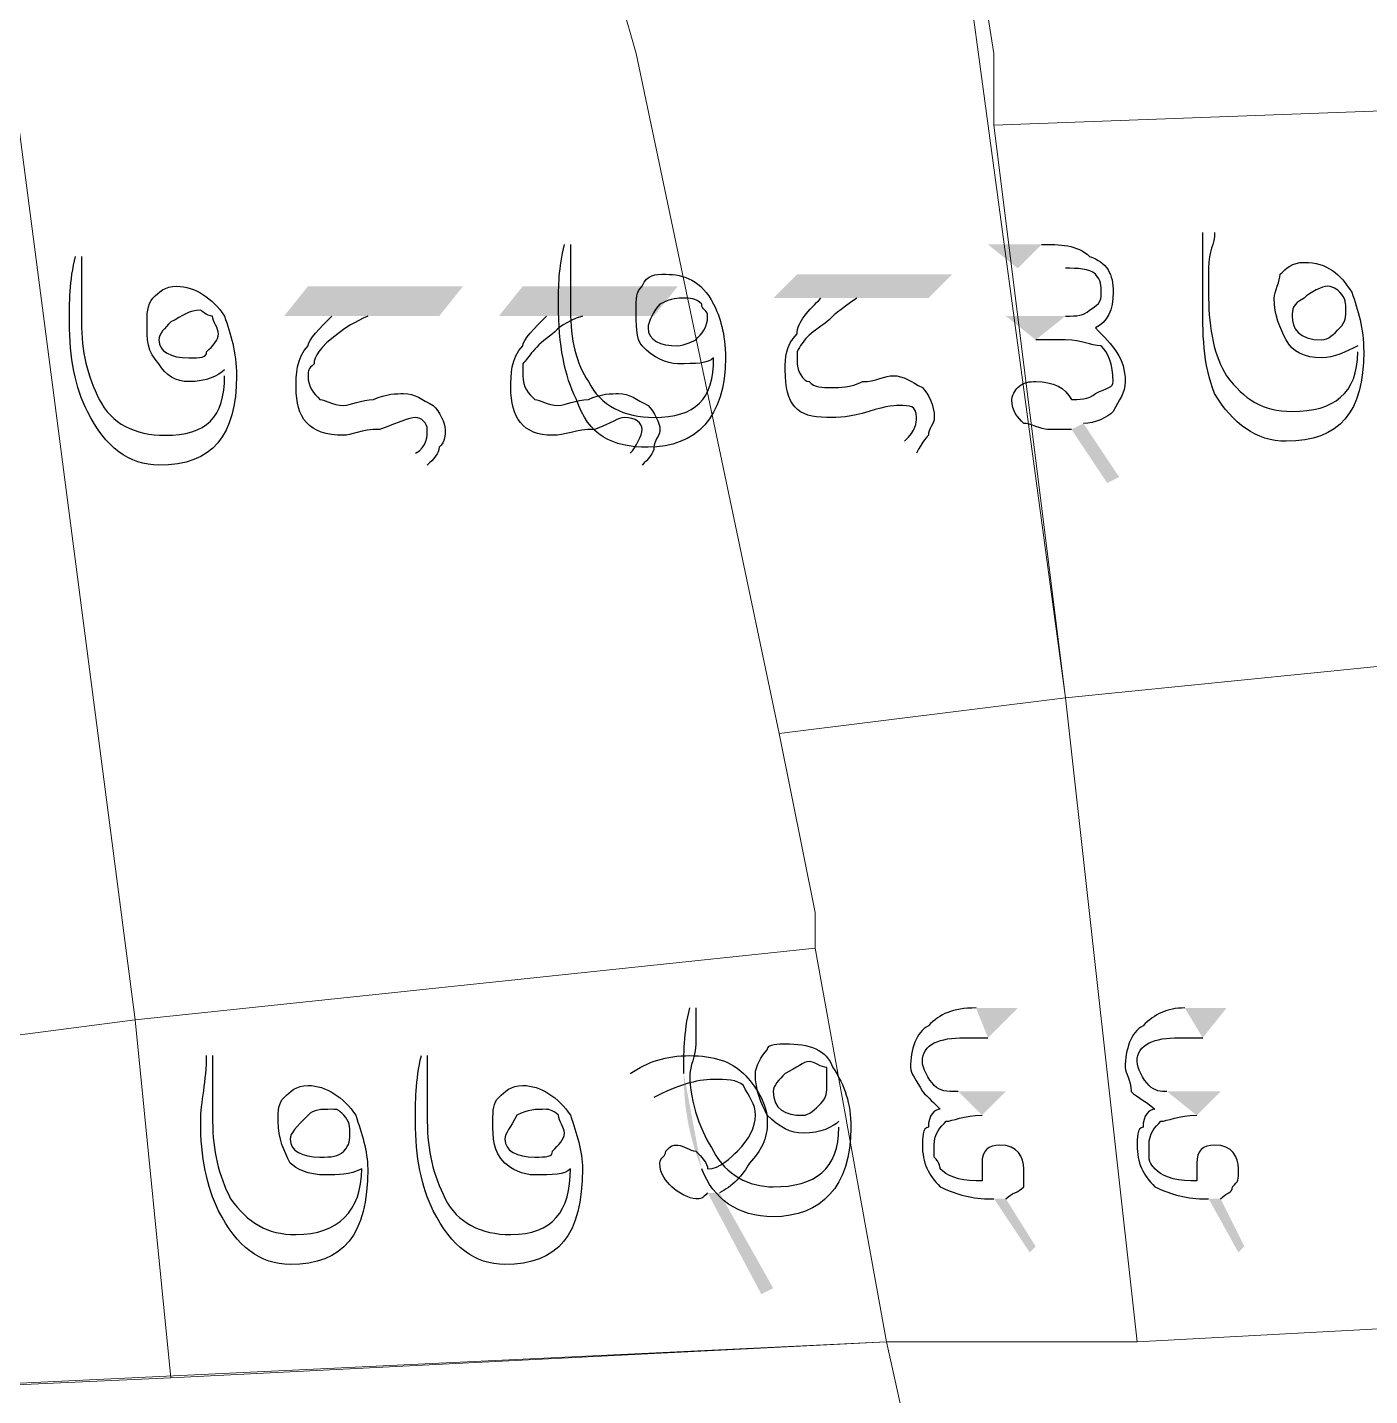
# Model space of a CAD drawing. Header units: metres. Extents: x 345912 to 349030, y 3061206 to 3061792.
# Drawn here: x 346879.24 to 346890.67, y 3061379.49 to 3061391.14 of the extents above; entities that cross this region are included whole.
import ezdxf

# ---------------------------------------------------------------- set-up
doc = ezdxf.new("R2010")
doc.units = ezdxf.units.M
doc.header["$MEASUREMENT"] = 0
doc.layers.add('PDF4_Geometry', color=7, linetype='Continuous')
doc.layers.add('PDF4_Solid Fills', color=7, linetype='Continuous')

msp = doc.modelspace()

# ---------------------------------------------------------------- hatches: boundary and pattern name
at = {"layer": 'PDF4_Solid Fills', "transparency": 33554559}
h = msp.add_hatch(color=256, dxfattribs=at)
h.paths.add_polyline_path([(346889.24987, 3061389.39324), (346889.35147, 3061389.39324)], flags=0)
h.paths.add_polyline_path([(346890.57067, 3061388.37724), (346890.57067, 3061388.42804)], flags=0)
h.paths.add_polyline_path([(346891.43427, 3061388.88524), (346891.02787, 3061388.88524), (346891.28187, 3061389.13924), (346892.60267, 3061389.13924), (346892.34867, 3061388.88524), (346891.73907, 3061388.88524)], flags=0)
h.paths.add_polyline_path([(346892.29787, 3061387.61524), (346892.14547, 3061387.71684)], flags=0)
h.paths.add_polyline_path([(346893.77107, 3061388.93604), (346893.77107, 3061387.61524)], flags=0)
h.paths.add_polyline_path([(346893.82187, 3061387.41204), (346893.82187, 3061387.31044)], flags=0)
h = msp.add_hatch(color=256, dxfattribs=at)
h.paths.add_polyline_path([(346883.81428, 3061389.29164), (346883.86508, 3061389.29164)], flags=0)
h.paths.add_polyline_path([(346885.08428, 3061388.32644), (346885.08428, 3061388.32644)], flags=0)
h.paths.add_polyline_path([(346885.99868, 3061388.83444), (346885.59228, 3061388.83444), (346885.79548, 3061389.03764), (346887.11628, 3061389.03764), (346886.91308, 3061388.83444), (346886.30348, 3061388.83444)], flags=0)
h.paths.add_polyline_path([(346886.81148, 3061387.51364), (346886.70988, 3061387.61524)], flags=0)
h.paths.add_polyline_path([(346887.67508, 3061389.08844), (346887.42108, 3061389.29164), (346887.87828, 3061389.29164)], flags=0)
h.paths.add_polyline_path([(346888.23388, 3061387.76764), (346888.53868, 3061387.31044), (346888.43708, 3061387.25964), (346888.13228, 3061387.71684)], flags=0)
h.paths.add_polyline_path([(346887.82748, 3061388.47884), (346887.57348, 3061388.68204), (346888.08148, 3061388.68204)], flags=0)
h = msp.add_hatch(color=256, dxfattribs=at)
h.paths.add_polyline_path([(346879.64868, 3061389.19004), (346879.69948, 3061389.19004)], flags=0)
h.paths.add_polyline_path([(346880.91868, 3061388.17404), (346880.91868, 3061388.22484)], flags=0)
h.paths.add_polyline_path([(346881.83308, 3061388.68204), (346881.42668, 3061388.68204), (346881.62988, 3061388.93604), (346882.95068, 3061388.93604), (346882.74748, 3061388.68204), (346882.13788, 3061388.68204)], flags=0)
h.paths.add_polyline_path([(346882.64588, 3061387.41204), (346882.54428, 3061387.51364)], flags=0)
h.paths.add_polyline_path([(346883.66188, 3061388.68204), (346883.25548, 3061388.68204), (346883.45868, 3061388.93604), (346884.77948, 3061388.93604), (346884.57628, 3061388.68204), (346883.96668, 3061388.68204)], flags=0)
h.paths.add_polyline_path([(346884.47468, 3061387.41204), (346884.37308, 3061387.51364)], flags=0)
h = msp.add_hatch(color=256, dxfattribs=at)
h.paths.add_polyline_path([(346884.83028, 3061382.23042, 0.09913524), (346884.98268, 3061381.41762)], flags=0)
h.paths.add_polyline_path([(346884.88108, 3061382.78922), (346884.93188, 3061382.78922)], flags=0)
h.paths.add_polyline_path([(346886.15108, 3061381.77322), (346886.15108, 3061381.82402)], flags=0)
h.paths.add_polyline_path([(346887.42108, 3061382.53522), (346887.67508, 3061382.78922), (346887.31948, 3061382.78922)], flags=0)
h.paths.add_polyline_path([(346887.47188, 3061381.16362), (346887.77668, 3061380.70642), (346887.82748, 3061380.75722), (346887.57348, 3061381.16362)], flags=0)
h.paths.add_polyline_path([(346887.37028, 3061381.87482), (346887.57348, 3061382.07802), (346887.16708, 3061382.07802)], flags=0)
h.paths.add_polyline_path([(346889.24988, 3061382.53522), (346889.45308, 3061382.78922), (346889.09748, 3061382.78922)], flags=0)
h.paths.add_polyline_path([(346889.30068, 3061381.16362), (346889.55468, 3061380.70642), (346889.60548, 3061380.75722), (346889.40228, 3061381.16362)], flags=0)
h.paths.add_polyline_path([(346889.19908, 3061381.87482), (346889.40228, 3061382.07802), (346888.94508, 3061382.07802)], flags=0)
h = msp.add_hatch(color=256, dxfattribs=at)
h.paths.add_polyline_path([(346880.76627, 3061382.38283), (346880.81707, 3061382.38283)], flags=0)
h.paths.add_polyline_path([(346882.08707, 3061381.41763), (346882.08707, 3061381.41763)], flags=0)
h.paths.add_polyline_path([(346882.59507, 3061382.38283), (346882.64587, 3061382.38283)], flags=0)
h.paths.add_polyline_path([(346883.86507, 3061381.41763), (346883.86507, 3061381.41763)], flags=0)
h.paths.add_polyline_path([(346884.57627, 3061382.02723), (346884.37307, 3061382.23043)], flags=0)
h.paths.add_polyline_path([(346885.13507, 3061381.21443), (346885.59227, 3061380.40163), (346885.49067, 3061380.35083), (346885.03347, 3061381.21443)], flags=0)

# ---------------------------------------------------------------- linework, layer by layer
at = {"layer": 'PDF4_Geometry', "lineweight": 9}
for points in [[(346886.86227, 3061396.70844), (346889.60548, 3061398.53724), (346894.48228, 3061402.49963), (346895.70147, 3061391.22203), (346895.70147, 3061390.91724), (346895.70147, 3061390.61243), (346887.47188, 3061390.30763), (346887.47188, 3061390.61243), (346887.47188, 3061390.91724), (346886.55748, 3061396.70844)], [(346886.86227, 3061396.70844), (346889.60548, 3061398.53724), (346894.48228, 3061402.49963), (346895.70147, 3061391.22203), (346895.70147, 3061390.91724), (346895.70147, 3061390.61243), (346887.47188, 3061390.30763), (346887.47188, 3061390.61243), (346887.47188, 3061390.91724), (346886.55748, 3061396.70844)], [(346880.15668, 3061382.68763), (346873.14628, 3061381.77322), (346871.01268, 3061400.36602), (346871.92707, 3061400.97564), (346878.32787, 3061396.70844)], [(346880.15668, 3061382.68763), (346873.14628, 3061381.77322), (346871.01268, 3061400.36602), (346871.92707, 3061400.97564), (346878.32787, 3061396.70844)], [(346882.59507, 3061394.57483), (346883.81427, 3061393.05083), (346884.42388, 3061390.91724), (346885.64308, 3061385.12602), (346885.94787, 3061383.60203), (346885.94787, 3061383.29724), (346880.15668, 3061382.68763), (346878.32787, 3061396.70844), (346879.54707, 3061395.79403)], [(346882.59507, 3061394.57483), (346883.81427, 3061393.05083), (346884.42388, 3061390.91724), (346885.64308, 3061385.12602), (346885.94787, 3061383.60203), (346885.94787, 3061383.29724), (346880.15668, 3061382.68763), (346878.32787, 3061396.70844), (346879.54707, 3061395.79403)], [(346888.08147, 3061385.43083), (346885.64308, 3061385.12602), (346884.42388, 3061390.91724), (346883.81427, 3061393.05083), (346882.59507, 3061394.57483), (346885.03348, 3061395.18444), (346886.55748, 3061396.70844)], [(346888.08147, 3061385.43083), (346885.64308, 3061385.12602), (346884.42388, 3061390.91724), (346883.81427, 3061393.05083), (346882.59507, 3061394.57483), (346885.03348, 3061395.18444), (346886.55748, 3061396.70844)], [(346896.00628, 3061386.34523), (346891.12947, 3061385.73564), (346888.08147, 3061385.43083), (346887.47188, 3061390.30763), (346895.70147, 3061390.61243)], [(346896.00628, 3061386.34523), (346891.12947, 3061385.73564), (346888.08147, 3061385.43083), (346887.47188, 3061390.30763), (346895.70147, 3061390.61243)], [(346899.05427, 3061374.45803), (346897.22547, 3061374.76284), (346888.08147, 3061374.15322), (346887.16707, 3061377.20124), (346886.55748, 3061379.94444), (346888.69108, 3061379.94444), (346899.96867, 3061380.55403), (346899.35908, 3061386.65004), (346903.32147, 3061387.25963), (346905.15028, 3061387.25963), (346905.75987, 3061383.29724), (346906.67427, 3061375.06763)], [(346899.05427, 3061374.45803), (346897.22547, 3061374.76284), (346888.08147, 3061374.15322), (346887.16707, 3061377.20124), (346886.55748, 3061379.94444), (346888.69108, 3061379.94444), (346899.96867, 3061380.55403), (346899.35908, 3061386.65004), (346903.32147, 3061387.25963), (346905.15028, 3061387.25963), (346905.75987, 3061383.29724), (346906.67427, 3061375.06763)], [(346888.69108, 3061379.94444), (346888.08147, 3061385.43083), (346891.12947, 3061385.73564), (346896.00628, 3061386.34523), (346899.35908, 3061386.65004), (346899.96867, 3061380.55403)], [(346888.69108, 3061379.94444), (346888.08147, 3061385.43083), (346891.12947, 3061385.73564), (346896.00628, 3061386.34523), (346899.35908, 3061386.65004), (346899.96867, 3061380.55403)], [(346886.55748, 3061379.94444), (346885.94787, 3061383.29724), (346885.94787, 3061383.60203), (346885.64308, 3061385.12602), (346888.08147, 3061385.43083), (346888.69108, 3061379.94444)], [(346886.55748, 3061379.94444), (346885.94787, 3061383.29724), (346885.94787, 3061383.60203), (346885.64308, 3061385.12602), (346888.08147, 3061385.43083), (346888.69108, 3061379.94444)], [(346880.15668, 3061382.68763), (346885.94787, 3061383.29724), (346886.55748, 3061379.94444), (346880.46147, 3061379.63963)], [(346880.15668, 3061382.68763), (346885.94787, 3061383.29724), (346886.55748, 3061379.94444), (346880.46147, 3061379.63963)], [(346873.75587, 3061379.33483), (346873.14628, 3061381.77322), (346880.15668, 3061382.68763), (346880.46147, 3061379.63963)], [(346873.75587, 3061379.33483), (346873.14628, 3061381.77322), (346880.15668, 3061382.68763), (346880.46147, 3061379.63963)], [(346874.67028, 3061373.54363), (346874.06067, 3061376.59164), (346873.75587, 3061379.33483), (346886.55748, 3061379.94444), (346887.16707, 3061377.20124), (346888.08147, 3061374.15322)], [(346874.67028, 3061373.54363), (346874.06067, 3061376.59164), (346873.75587, 3061379.33483), (346886.55748, 3061379.94444), (346887.16707, 3061377.20124), (346888.08147, 3061374.15322)]]:
    msp.add_lwpolyline(points, close=True, dxfattribs=at)
at = {"layer": 'PDF4_Geometry', "lineweight": 25}
for points in [[(346889.24987, 3061388.83444), (346889.24987, 3061388.98684), (346889.24987, 3061389.19004), (346889.24987, 3061389.39324)], [(346889.35147, 3061389.39324), (346889.35147, 3061389.29164), (346889.30067, 3061389.24084), (346889.30067, 3061389.08844)], [(346883.76348, 3061388.78364), (346883.76348, 3061388.93604), (346883.76348, 3061389.08844), (346883.81428, 3061389.29164)], [(346883.86508, 3061389.29164), (346883.86508, 3061389.24084), (346883.86508, 3061389.13924), (346883.86508, 3061389.03764)], [(346887.87828, 3061389.29164), (346888.03068, 3061389.29164), (346888.18308, 3061389.29164), (346888.28468, 3061389.19004)], [(346879.59788, 3061388.63124), (346879.59788, 3061388.78364), (346879.59788, 3061388.98684), (346879.64868, 3061389.19004)], [(346879.69948, 3061389.19004), (346879.69948, 3061389.08844), (346879.69948, 3061389.03764), (346879.69948, 3061388.88524)], [(346888.33548, 3061389.03764), (346888.28468, 3061389.08844), (346888.18308, 3061389.08844), (346888.08148, 3061389.08844)], [(346888.28468, 3061389.19004), (346888.43708, 3061389.13924), (346888.48788, 3061389.03764), (346888.48788, 3061388.88524)], [(346889.30067, 3061389.08844), (346889.30067, 3061388.98684), (346889.30067, 3061388.88524), (346889.30067, 3061388.83444)], [(346889.91027, 3061389.03764), (346889.96107, 3061389.08844), (346890.01187, 3061389.13924), (346890.11347, 3061389.13924)], [(346890.11347, 3061389.13924), (346890.31667, 3061389.13924), (346890.41827, 3061389.03764), (346890.51987, 3061388.88524)], [(346883.86508, 3061389.03764), (346883.86508, 3061388.88524), (346883.86508, 3061388.83444), (346883.86508, 3061388.73284)], [(346884.47468, 3061388.93604), (346884.52548, 3061389.03764), (346884.57628, 3061389.03764), (346884.67788, 3061389.03764)], [(346884.67788, 3061389.03764), (346884.83028, 3061389.03764), (346884.98268, 3061388.98684), (346885.08428, 3061388.78364)], [(346888.38628, 3061388.88524), (346888.38628, 3061388.93604), (346888.38628, 3061388.98684), (346888.33548, 3061389.03764)], [(346889.85947, 3061388.83444), (346889.85947, 3061388.88524), (346889.91027, 3061388.98684), (346889.91027, 3061389.03764)], [(346879.69948, 3061388.88524), (346879.69948, 3061388.78364), (346879.69948, 3061388.68204), (346879.69948, 3061388.63124)], [(346880.30908, 3061388.83444), (346880.35988, 3061388.88524), (346880.41068, 3061388.93604), (346880.51228, 3061388.93604)], [(346880.51228, 3061388.93604), (346880.66468, 3061388.93604), (346880.81708, 3061388.83444), (346880.91868, 3061388.68204)], [(346884.42388, 3061388.73284), (346884.42388, 3061388.83444), (346884.42388, 3061388.88524), (346884.47468, 3061388.93604)], [(346888.28468, 3061388.73284), (346888.38628, 3061388.78364), (346888.38628, 3061388.83444), (346888.38628, 3061388.88524)], [(346888.48788, 3061388.88524), (346888.48788, 3061388.73284), (346888.43708, 3061388.63124), (346888.33548, 3061388.58044)], [(346890.31667, 3061388.93604), (346890.26587, 3061388.93604), (346890.16427, 3061388.88524), (346890.11347, 3061388.83444)], [(346890.41827, 3061388.88524), (346890.41827, 3061388.88524), (346890.36747, 3061388.93604), (346890.31667, 3061388.93604)], [(346890.46907, 3061388.73284), (346890.46907, 3061388.78364), (346890.46907, 3061388.83444), (346890.41827, 3061388.88524)], [(346890.51987, 3061388.88524), (346890.57067, 3061388.73284), (346890.62147, 3061388.58044), (346890.62147, 3061388.37724)], [(346880.25828, 3061388.63124), (346880.25828, 3061388.68204), (346880.25828, 3061388.78364), (346880.30908, 3061388.83444)], [(346880.71548, 3061388.73284), (346880.61388, 3061388.73284), (346880.56308, 3061388.68204), (346880.46148, 3061388.63124)], [(346880.81708, 3061388.68204), (346880.76628, 3061388.68204), (346880.71548, 3061388.73284), (346880.71548, 3061388.73284)], [(346883.91588, 3061387.97084), (346883.81428, 3061388.17404), (346883.76348, 3061388.42804), (346883.76348, 3061388.78364)], [(346883.86508, 3061388.73284), (346883.86508, 3061388.47884), (346883.91588, 3061388.27564), (346884.01748, 3061388.12324)], [(346884.47468, 3061388.42804), (346884.42388, 3061388.47884), (346884.42388, 3061388.63124), (346884.42388, 3061388.73284)], [(346884.62708, 3061388.78364), (346884.57628, 3061388.73284), (346884.52548, 3061388.63124), (346884.52548, 3061388.58044)], [(346884.83028, 3061388.83444), (346884.77948, 3061388.83444), (346884.72868, 3061388.83444), (346884.62708, 3061388.78364)], [(346884.98268, 3061388.78364), (346884.93188, 3061388.83444), (346884.88108, 3061388.83444), (346884.83028, 3061388.83444)], [(346885.03348, 3061388.68204), (346885.03348, 3061388.73284), (346884.98268, 3061388.73284), (346884.98268, 3061388.78364)], [(346885.08428, 3061388.78364), (346885.13508, 3061388.68204), (346885.18588, 3061388.52964), (346885.18588, 3061388.32644)], [(346885.79548, 3061388.52964), (346885.79548, 3061388.63124), (346885.89708, 3061388.73284), (346885.99868, 3061388.83444)], [(346886.30348, 3061388.83444), (346886.15108, 3061388.73284), (346886.10028, 3061388.68204), (346886.04948, 3061388.63124)], [(346888.08148, 3061388.68204), (346888.18308, 3061388.68204), (346888.23388, 3061388.68204), (346888.28468, 3061388.73284)], [(346889.35147, 3061388.02164), (346889.24987, 3061388.27564), (346889.24987, 3061388.52964), (346889.24987, 3061388.83444)], [(346889.30067, 3061388.83444), (346889.30067, 3061388.58044), (346889.35147, 3061388.32644), (346889.45307, 3061388.17404)], [(346889.96107, 3061388.47884), (346889.91027, 3061388.58044), (346889.85947, 3061388.68204), (346889.85947, 3061388.83444)], [(346890.11347, 3061388.83444), (346890.01187, 3061388.78364), (346890.01187, 3061388.73284), (346890.01187, 3061388.68204)], [(346890.41827, 3061388.58044), (346890.46907, 3061388.63124), (346890.46907, 3061388.68204), (346890.46907, 3061388.73284)], [(346879.75028, 3061387.86924), (346879.64868, 3061388.07244), (346879.59788, 3061388.32644), (346879.59788, 3061388.63124)], [(346879.69948, 3061388.63124), (346879.69948, 3061388.37724), (346879.75028, 3061388.17404), (346879.85188, 3061387.97084)], [(346880.35988, 3061388.27564), (346880.25828, 3061388.37724), (346880.25828, 3061388.47884), (346880.25828, 3061388.63124)], [(346880.46148, 3061388.63124), (346880.41068, 3061388.58044), (346880.35988, 3061388.52964), (346880.35988, 3061388.47884)], [(346880.86788, 3061388.52964), (346880.86788, 3061388.58044), (346880.81708, 3061388.63124), (346880.81708, 3061388.68204)], [(346880.91868, 3061388.68204), (346880.96948, 3061388.52964), (346881.02028, 3061388.37724), (346881.02028, 3061388.17404)], [(346881.62988, 3061388.42804), (346881.62988, 3061388.47884), (346881.73148, 3061388.58044), (346881.83308, 3061388.68204)], [(346882.13788, 3061388.68204), (346882.03628, 3061388.63124), (346881.93468, 3061388.58044), (346881.88388, 3061388.52964)], [(346883.45868, 3061388.42804), (346883.45868, 3061388.47884), (346883.56028, 3061388.58044), (346883.66188, 3061388.68204)], [(346883.96668, 3061388.68204), (346883.81428, 3061388.63124), (346883.76348, 3061388.58044), (346883.71268, 3061388.52964)], [(346884.93188, 3061388.47884), (346884.98268, 3061388.52964), (346885.03348, 3061388.58044), (346885.03348, 3061388.68204)], [(346886.04948, 3061388.63124), (346885.89708, 3061388.52964), (346885.84628, 3061388.47884), (346885.79548, 3061388.37724)], [(346890.01187, 3061388.68204), (346890.01187, 3061388.58044), (346890.06267, 3061388.47884), (346890.26587, 3061388.47884)], [(346880.76628, 3061388.37724), (346880.81708, 3061388.42804), (346880.86788, 3061388.47884), (346880.86788, 3061388.52964)], [(346881.88388, 3061388.52964), (346881.73148, 3061388.42804), (346881.68068, 3061388.32644), (346881.68068, 3061388.27564)], [(346883.71268, 3061388.52964), (346883.56028, 3061388.42804), (346883.50948, 3061388.32644), (346883.45868, 3061388.27564)], [(346884.52548, 3061388.58044), (346884.52548, 3061388.47884), (346884.62708, 3061388.42804), (346884.77948, 3061388.42804)], [(346885.69388, 3061388.22484), (346885.69388, 3061388.32644), (346885.69388, 3061388.42804), (346885.79548, 3061388.52964)], [(346888.33548, 3061388.58044), (346888.48788, 3061388.42804), (346888.58948, 3061388.32644), (346888.58948, 3061388.12324)], [(346890.26587, 3061388.47884), (346890.31667, 3061388.47884), (346890.36747, 3061388.52964), (346890.41827, 3061388.58044)], [(346880.35988, 3061388.47884), (346880.35988, 3061388.37724), (346880.46148, 3061388.32644), (346880.61388, 3061388.32644)], [(346881.52828, 3061388.07244), (346881.52828, 3061388.17404), (346881.52828, 3061388.32644), (346881.62988, 3061388.42804)], [(346883.35708, 3061388.07244), (346883.35708, 3061388.17404), (346883.35708, 3061388.32644), (346883.45868, 3061388.42804)], [(346884.77948, 3061388.27564), (346884.67788, 3061388.27564), (346884.57628, 3061388.32644), (346884.47468, 3061388.42804)], [(346884.77948, 3061388.42804), (346884.83028, 3061388.42804), (346884.93188, 3061388.47884), (346884.93188, 3061388.47884)], [(346887.97988, 3061388.47884), (346887.92908, 3061388.47884), (346887.87828, 3061388.47884), (346887.82748, 3061388.47884)], [(346888.08148, 3061388.47884), (346888.03068, 3061388.47884), (346888.03068, 3061388.47884), (346887.97988, 3061388.47884)], [(346888.38628, 3061388.42804), (346888.28468, 3061388.42804), (346888.23388, 3061388.47884), (346888.08148, 3061388.47884)], [(346888.48788, 3061388.12324), (346888.48788, 3061388.27564), (346888.43708, 3061388.37724), (346888.38628, 3061388.42804)], [(346890.26587, 3061388.32644), (346890.11347, 3061388.32644), (346890.01187, 3061388.37724), (346889.96107, 3061388.47884)], [(346890.57067, 3061388.42804), (346890.46907, 3061388.37724), (346890.36747, 3061388.32644), (346890.26587, 3061388.32644)], [(346880.61388, 3061388.12324), (346880.51228, 3061388.12324), (346880.41068, 3061388.17404), (346880.35988, 3061388.27564)], [(346880.61388, 3061388.32644), (346880.71548, 3061388.32644), (346880.76628, 3061388.32644), (346880.76628, 3061388.37724)], [(346881.68068, 3061388.27564), (346881.62988, 3061388.22484), (346881.62988, 3061388.22484), (346881.62988, 3061388.17404)], [(346883.45868, 3061388.27564), (346883.45868, 3061388.22484), (346883.45868, 3061388.22484), (346883.45868, 3061388.17404)], [(346885.18588, 3061388.32644), (346885.18588, 3061387.81844), (346884.93188, 3061387.56444), (346884.52548, 3061387.56444)], [(346884.57628, 3061387.81844), (346884.93188, 3061387.81844), (346885.08428, 3061387.97084), (346885.08428, 3061388.32644)], [(346885.08428, 3061388.32644), (346885.03348, 3061388.27564), (346884.93188, 3061388.27564), (346884.77948, 3061388.27564)], [(346885.79548, 3061388.37724), (346885.79548, 3061388.37724), (346885.79548, 3061388.32644), (346885.79548, 3061388.27564)], [(346885.79548, 3061388.27564), (346885.79548, 3061388.22484), (346885.84628, 3061388.12324), (346885.89708, 3061388.12324)], [(346890.62147, 3061388.37724), (346890.62147, 3061387.86924), (346890.41827, 3061387.61524), (346889.96107, 3061387.61524)], [(346890.01187, 3061387.86924), (346890.36747, 3061387.86924), (346890.57067, 3061388.02164), (346890.57067, 3061388.37724)], [(346881.02028, 3061388.17404), (346881.02028, 3061387.66604), (346880.81708, 3061387.41204), (346880.35988, 3061387.41204)], [(346880.41068, 3061387.66604), (346880.76628, 3061387.66604), (346880.91868, 3061387.81844), (346880.91868, 3061388.17404)], [(346880.91868, 3061388.22484), (346880.86788, 3061388.17404), (346880.76628, 3061388.12324), (346880.61388, 3061388.12324)], [(346881.62988, 3061388.17404), (346881.62988, 3061388.07244), (346881.68068, 3061388.02164), (346881.73148, 3061387.97084)], [(346883.45868, 3061388.17404), (346883.45868, 3061388.07244), (346883.50948, 3061388.02164), (346883.56028, 3061387.97084)], [(346886.04948, 3061387.81844), (346885.79548, 3061387.81844), (346885.69388, 3061387.92004), (346885.69388, 3061388.22484)], [(346886.35428, 3061388.12324), (346886.45588, 3061388.12324), (346886.55748, 3061388.17404), (346886.60828, 3061388.17404)], [(346886.60828, 3061388.17404), (346886.70988, 3061388.17404), (346886.76068, 3061388.12324), (346886.86228, 3061388.07244)], [(346889.45307, 3061388.17404), (346889.60547, 3061387.97084), (346889.75787, 3061387.86924), (346890.01187, 3061387.86924)], [(346881.93468, 3061387.66604), (346881.62988, 3061387.66604), (346881.52828, 3061387.81844), (346881.52828, 3061388.07244)], [(346883.71268, 3061387.66604), (346883.45868, 3061387.66604), (346883.35708, 3061387.81844), (346883.35708, 3061388.07244)], [(346884.01748, 3061388.12324), (346884.11908, 3061387.92004), (346884.32228, 3061387.81844), (346884.57628, 3061387.81844)], [(346885.89708, 3061388.12324), (346885.94788, 3061388.07244), (346885.99868, 3061388.07244), (346886.10028, 3061388.07244)], [(346886.10028, 3061388.07244), (346886.15108, 3061388.07244), (346886.25268, 3061388.07244), (346886.35428, 3061388.12324)], [(346886.86228, 3061388.07244), (346886.91308, 3061388.02164), (346886.96388, 3061387.92004), (346886.96388, 3061387.81844)], [(346887.62428, 3061387.97084), (346887.62428, 3061388.02164), (346887.67508, 3061388.07244), (346887.67508, 3061388.07244)], [(346887.67508, 3061388.07244), (346887.72588, 3061388.12324), (346887.77668, 3061388.12324), (346887.82748, 3061388.12324)], [(346887.82748, 3061388.12324), (346887.97988, 3061388.12324), (346888.08148, 3061388.07244), (346888.13228, 3061387.97084)], [(346888.33548, 3061388.02164), (346888.43708, 3061388.07244), (346888.48788, 3061388.07244), (346888.48788, 3061388.12324)], [(346888.58948, 3061388.12324), (346888.58948, 3061388.02164), (346888.53868, 3061387.97084), (346888.48788, 3061387.86924)], [(346879.85188, 3061387.97084), (346879.95348, 3061387.76764), (346880.15668, 3061387.66604), (346880.41068, 3061387.66604)], [(346881.73148, 3061387.97084), (346881.78228, 3061387.97084), (346881.83308, 3061387.92004), (346881.93468, 3061387.92004)], [(346881.93468, 3061387.92004), (346881.98548, 3061387.92004), (346882.08708, 3061387.97084), (346882.18868, 3061387.97084)], [(346882.18868, 3061387.97084), (346882.29028, 3061388.02164), (346882.39188, 3061388.02164), (346882.44268, 3061388.02164)], [(346882.44268, 3061388.02164), (346882.54428, 3061388.02164), (346882.59508, 3061387.97084), (346882.69668, 3061387.92004)], [(346882.69668, 3061387.92004), (346882.74748, 3061387.86924), (346882.79828, 3061387.76764), (346882.79828, 3061387.71684)], [(346883.56028, 3061387.97084), (346883.61108, 3061387.97084), (346883.66188, 3061387.92004), (346883.76348, 3061387.92004)], [(346883.76348, 3061387.92004), (346883.81428, 3061387.92004), (346883.91588, 3061387.97084), (346884.01748, 3061387.97084)], [(346884.52548, 3061387.56444), (346884.22068, 3061387.56444), (346884.01748, 3061387.66604), (346883.91588, 3061387.97084)], [(346884.01748, 3061387.97084), (346884.11908, 3061388.02164), (346884.22068, 3061388.02164), (346884.27148, 3061388.02164)], [(346884.27148, 3061388.02164), (346884.37308, 3061388.02164), (346884.42388, 3061387.97084), (346884.52548, 3061387.92004)], [(346884.52548, 3061387.92004), (346884.57628, 3061387.86924), (346884.62708, 3061387.76764), (346884.62708, 3061387.71684)], [(346886.65908, 3061387.92004), (346886.65908, 3061387.92004), (346886.55748, 3061387.92004), (346886.40508, 3061387.86924)], [(346886.81148, 3061387.81844), (346886.81148, 3061387.92004), (346886.76068, 3061387.92004), (346886.65908, 3061387.92004)], [(346887.72588, 3061387.76764), (346887.67508, 3061387.81844), (346887.62428, 3061387.86924), (346887.62428, 3061387.97084)], [(346888.13228, 3061387.97084), (346888.18308, 3061387.97084), (346888.28468, 3061387.97084), (346888.33548, 3061388.02164)], [(346889.96107, 3061387.61524), (346889.70707, 3061387.61524), (346889.50387, 3061387.76764), (346889.35147, 3061388.02164)], [(346880.35988, 3061387.41204), (346880.10588, 3061387.41204), (346879.90268, 3061387.56444), (346879.75028, 3061387.86924)], [(346882.54428, 3061387.81844), (346882.49348, 3061387.81844), (346882.39188, 3061387.76764), (346882.23948, 3061387.71684)], [(346882.64588, 3061387.71684), (346882.64588, 3061387.76764), (346882.59508, 3061387.81844), (346882.54428, 3061387.81844)], [(346884.32228, 3061387.81844), (346884.27148, 3061387.81844), (346884.22068, 3061387.76764), (346884.06828, 3061387.71684)], [(346884.47468, 3061387.71684), (346884.47468, 3061387.76764), (346884.42388, 3061387.81844), (346884.32228, 3061387.81844)], [(346886.40508, 3061387.86924), (346886.25268, 3061387.81844), (346886.15108, 3061387.81844), (346886.04948, 3061387.81844)], [(346886.70988, 3061387.61524), (346886.81148, 3061387.71684), (346886.81148, 3061387.76764), (346886.81148, 3061387.81844)], [(346886.96388, 3061387.81844), (346886.96388, 3061387.76764), (346886.91308, 3061387.71684), (346886.91308, 3061387.66604)], [(346888.48788, 3061387.86924), (346888.43708, 3061387.81844), (346888.33548, 3061387.76764), (346888.23388, 3061387.76764)], [(346882.23948, 3061387.71684), (346882.08708, 3061387.71684), (346881.98548, 3061387.66604), (346881.93468, 3061387.66604)], [(346882.54428, 3061387.51364), (346882.64588, 3061387.56444), (346882.64588, 3061387.66604), (346882.64588, 3061387.71684)], [(346882.79828, 3061387.71684), (346882.79828, 3061387.66604), (346882.79828, 3061387.61524), (346882.74748, 3061387.56444)], [(346884.06828, 3061387.71684), (346883.91588, 3061387.71684), (346883.81428, 3061387.66604), (346883.71268, 3061387.66604)], [(346884.37308, 3061387.51364), (346884.42388, 3061387.56444), (346884.47468, 3061387.66604), (346884.47468, 3061387.71684)], [(346884.62708, 3061387.71684), (346884.62708, 3061387.66604), (346884.57628, 3061387.61524), (346884.57628, 3061387.56444)], [(346887.92908, 3061387.71684), (346887.87828, 3061387.71684), (346887.77668, 3061387.76764), (346887.72588, 3061387.76764)], [(346888.13228, 3061387.71684), (346888.08148, 3061387.71684), (346888.03068, 3061387.71684), (346887.92908, 3061387.71684)], [(346886.91308, 3061387.66604), (346886.91308, 3061387.66604), (346886.86228, 3061387.61524), (346886.81148, 3061387.51364)], [(346882.74748, 3061387.56444), (346882.74748, 3061387.51364), (346882.69668, 3061387.46284), (346882.64588, 3061387.41204)], [(346884.57628, 3061387.56444), (346884.57628, 3061387.51364), (346884.52548, 3061387.46284), (346884.47468, 3061387.41204)], [(346884.83028, 3061382.23042), (346884.83028, 3061382.38282), (346884.83028, 3061382.58602), (346884.88108, 3061382.78922)], [(346884.93188, 3061382.78922), (346884.93188, 3061382.68762), (346884.93188, 3061382.63682), (346884.93188, 3061382.48442)], [(346887.31948, 3061382.78922), (346887.11628, 3061382.78922), (346887.01468, 3061382.73842), (346886.91308, 3061382.63682)], [(346889.09748, 3061382.78922), (346888.94508, 3061382.78922), (346888.84348, 3061382.73842), (346888.74188, 3061382.63682)], [(346886.91308, 3061382.63682), (346886.81148, 3061382.58602), (346886.76068, 3061382.43362), (346886.76068, 3061382.28122)], [(346888.74188, 3061382.63682), (346888.64028, 3061382.58602), (346888.58948, 3061382.43362), (346888.58948, 3061382.28122)], [(346884.93188, 3061382.48442), (346884.93188, 3061382.38282), (346884.88108, 3061382.28122), (346884.88108, 3061382.23042)], [(346885.54148, 3061382.43362), (346885.54148, 3061382.48442), (346885.64308, 3061382.48442), (346885.69388, 3061382.48442)], [(346885.69388, 3061382.48442), (346885.89708, 3061382.48442), (346886.04948, 3061382.43362), (346886.10028, 3061382.28122)], [(346886.86228, 3061382.33202), (346886.86228, 3061382.48442), (346887.01468, 3061382.53522), (346887.21788, 3061382.53522)], [(346887.21788, 3061382.53522), (346887.26868, 3061382.53522), (346887.31948, 3061382.53522), (346887.37028, 3061382.53522)], [(346887.37028, 3061382.53522), (346887.42108, 3061382.53522), (346887.42108, 3061382.53522), (346887.42108, 3061382.53522)], [(346888.69108, 3061382.33202), (346888.69108, 3061382.48442), (346888.84348, 3061382.53522), (346889.04668, 3061382.53522)], [(346889.04668, 3061382.53522), (346889.09748, 3061382.53522), (346889.09748, 3061382.53522), (346889.14828, 3061382.53522)], [(346889.14828, 3061382.53522), (346889.19908, 3061382.53522), (346889.24988, 3061382.53522), (346889.24988, 3061382.53522)], [(346880.71547, 3061381.82403), (346880.71547, 3061381.97643), (346880.76627, 3061382.17963), (346880.76627, 3061382.38283)], [(346880.81707, 3061382.38283), (346880.81707, 3061382.33203), (346880.81707, 3061382.23043), (346880.81707, 3061382.12883)], [(346882.54427, 3061381.82403), (346882.54427, 3061381.97643), (346882.54427, 3061382.17963), (346882.59507, 3061382.38283)], [(346882.64587, 3061382.38283), (346882.64587, 3061382.33203), (346882.64587, 3061382.23043), (346882.64587, 3061382.12883)], [(346884.37307, 3061382.23043), (346884.52547, 3061382.33203), (346884.67787, 3061382.38283), (346884.88107, 3061382.38283)], [(346884.88107, 3061382.38283), (346885.08427, 3061382.38283), (346885.23667, 3061382.33203), (346885.33827, 3061382.23043)], [(346885.43988, 3061382.23042), (346885.43988, 3061382.28122), (346885.49068, 3061382.38282), (346885.54148, 3061382.43362)], [(346885.89708, 3061382.33202), (346885.84628, 3061382.33202), (346885.79548, 3061382.28122), (346885.69388, 3061382.23042)], [(346886.04948, 3061382.28122), (346885.99868, 3061382.28122), (346885.94788, 3061382.33202), (346885.89708, 3061382.33202)], [(346886.96388, 3061382.12882), (346886.91308, 3061382.17962), (346886.86228, 3061382.28122), (346886.86228, 3061382.33202)], [(346888.79268, 3061382.12882), (346888.74188, 3061382.17962), (346888.69108, 3061382.28122), (346888.69108, 3061382.33202)], [(346884.88108, 3061382.23042), (346884.88108, 3061381.97642), (346884.98268, 3061381.72242), (346885.08428, 3061381.57002)], [(346885.33827, 3061382.23043), (346885.43987, 3061382.12883), (346885.54147, 3061381.97643), (346885.54147, 3061381.82403)], [(346885.54148, 3061381.87482), (346885.49068, 3061381.97642), (346885.43988, 3061382.07802), (346885.43988, 3061382.23042)], [(346885.69388, 3061382.23042), (346885.64308, 3061382.17962), (346885.59228, 3061382.12882), (346885.59228, 3061382.07802)], [(346886.04948, 3061382.12882), (346886.04948, 3061382.17962), (346886.04948, 3061382.23042), (346886.04948, 3061382.28122)], [(346886.10028, 3061382.28122), (346886.20188, 3061382.12882), (346886.25268, 3061381.97642), (346886.25268, 3061381.77322)], [(346886.76068, 3061382.28122), (346886.76068, 3061382.23042), (346886.81148, 3061382.17962), (346886.86228, 3061382.07802)], [(346888.58948, 3061382.28122), (346888.58948, 3061382.23042), (346888.64028, 3061382.17962), (346888.64028, 3061382.07802)], [(346880.81707, 3061382.12883), (346880.81707, 3061381.97643), (346880.81707, 3061381.87483), (346880.81707, 3061381.82403)], [(346881.42667, 3061382.02723), (346881.47747, 3061382.07803), (346881.52827, 3061382.12883), (346881.62987, 3061382.12883)], [(346881.62987, 3061382.12883), (346881.78227, 3061382.12883), (346881.93467, 3061382.02723), (346882.03627, 3061381.87483)], [(346882.64587, 3061382.12883), (346882.64587, 3061381.97643), (346882.64587, 3061381.87483), (346882.64587, 3061381.82403)], [(346883.25547, 3061382.02723), (346883.30627, 3061382.07803), (346883.35707, 3061382.12883), (346883.45867, 3061382.12883)], [(346883.45867, 3061382.12883), (346883.61107, 3061382.12883), (346883.76347, 3061382.02723), (346883.86507, 3061381.87483)], [(346885.08427, 3061382.17963), (346884.93187, 3061382.17963), (346884.77947, 3061382.12883), (346884.57627, 3061382.02723)], [(346885.33827, 3061382.12883), (346885.28747, 3061382.17963), (346885.18587, 3061382.17963), (346885.08427, 3061382.17963)], [(346885.43987, 3061381.87483), (346885.43987, 3061381.97643), (346885.38907, 3061382.02723), (346885.33827, 3061382.12883)], [(346885.99868, 3061381.97642), (346886.04948, 3061382.02722), (346886.04948, 3061382.07802), (346886.04948, 3061382.12882)], [(346887.16708, 3061382.07802), (346887.06548, 3061382.07802), (346887.01468, 3061382.07802), (346886.96388, 3061382.12882)], [(346888.94508, 3061382.07802), (346888.89428, 3061382.07802), (346888.84348, 3061382.07802), (346888.79268, 3061382.12882)], [(346881.37587, 3061381.82403), (346881.37587, 3061381.92563), (346881.37587, 3061381.97643), (346881.42667, 3061382.02723)], [(346883.20467, 3061381.82403), (346883.20467, 3061381.92563), (346883.20467, 3061381.97643), (346883.25547, 3061382.02723)], [(346885.59228, 3061382.07802), (346885.59228, 3061381.92562), (346885.69388, 3061381.87482), (346885.84628, 3061381.87482)], [(346885.84628, 3061381.87482), (346885.89708, 3061381.87482), (346885.94788, 3061381.92562), (346885.99868, 3061381.97642)], [(346886.86228, 3061382.07802), (346886.91308, 3061382.02722), (346886.96388, 3061381.97642), (346887.01468, 3061381.92562)], [(346888.64028, 3061382.07802), (346888.69108, 3061382.02722), (346888.79268, 3061381.97642), (346888.84348, 3061381.92562)], [(346881.62987, 3061381.87483), (346881.52827, 3061381.77323), (346881.47747, 3061381.72243), (346881.47747, 3061381.67163)], [(346881.83307, 3061381.92563), (346881.73147, 3061381.92563), (346881.68067, 3061381.92563), (346881.62987, 3061381.87483)], [(346881.93467, 3061381.87483), (346881.88387, 3061381.92563), (346881.88387, 3061381.92563), (346881.83307, 3061381.92563)], [(346881.98547, 3061381.72243), (346881.98547, 3061381.77323), (346881.98547, 3061381.82403), (346881.93467, 3061381.87483)], [(346882.03627, 3061381.87483), (346882.08707, 3061381.72243), (346882.13787, 3061381.57003), (346882.13787, 3061381.41763)], [(346883.40787, 3061381.87483), (346883.35707, 3061381.77323), (346883.30627, 3061381.72243), (346883.30627, 3061381.67163)], [(346883.66187, 3061381.92563), (346883.56027, 3061381.92563), (346883.50947, 3061381.92563), (346883.40787, 3061381.87483)], [(346883.76347, 3061381.87483), (346883.71267, 3061381.92563), (346883.66187, 3061381.92563), (346883.66187, 3061381.92563)], [(346883.81427, 3061381.72243), (346883.81427, 3061381.77323), (346883.76347, 3061381.82403), (346883.76347, 3061381.87483)], [(346883.86507, 3061381.87483), (346883.91587, 3061381.72243), (346883.96667, 3061381.57003), (346883.96667, 3061381.41763)], [(346885.28747, 3061381.57003), (346885.38907, 3061381.67163), (346885.43987, 3061381.77323), (346885.43987, 3061381.87483)], [(346885.84628, 3061381.72242), (346885.74468, 3061381.72242), (346885.64308, 3061381.77322), (346885.54148, 3061381.87482)], [(346887.01468, 3061381.92562), (346886.96388, 3061381.92562), (346886.91308, 3061381.87482), (346886.91308, 3061381.77322)], [(346887.06548, 3061381.82402), (346887.11628, 3061381.82402), (346887.21788, 3061381.87482), (346887.37028, 3061381.87482)], [(346888.84348, 3061381.92562), (346888.79268, 3061381.92562), (346888.74188, 3061381.87482), (346888.74188, 3061381.77322)], [(346888.89428, 3061381.82402), (346888.94508, 3061381.82402), (346889.04668, 3061381.87482), (346889.19908, 3061381.87482)], [(346880.86787, 3061381.06203), (346880.76627, 3061381.26523), (346880.71547, 3061381.51923), (346880.71547, 3061381.82403)], [(346880.81707, 3061381.82403), (346880.81707, 3061381.57003), (346880.86787, 3061381.36683), (346880.96947, 3061381.16363)], [(346881.47747, 3061381.46843), (346881.42667, 3061381.57003), (346881.37587, 3061381.67163), (346881.37587, 3061381.82403)], [(346882.69667, 3061381.06203), (346882.59507, 3061381.26523), (346882.54427, 3061381.51923), (346882.54427, 3061381.82403)], [(346882.64587, 3061381.82403), (346882.64587, 3061381.57003), (346882.69667, 3061381.36683), (346882.79827, 3061381.16363)], [(346883.30627, 3061381.46843), (346883.20467, 3061381.57003), (346883.20467, 3061381.67163), (346883.20467, 3061381.82403)], [(346885.54147, 3061381.82403), (346885.54147, 3061381.67163), (346885.49067, 3061381.57003), (346885.38907, 3061381.46843)], [(346886.25268, 3061381.77322), (346886.25268, 3061381.26522), (346885.99868, 3061381.01122), (346885.59228, 3061381.01122)], [(346885.59228, 3061381.26522), (346885.94788, 3061381.26522), (346886.15108, 3061381.41762), (346886.15108, 3061381.77322)], [(346886.15108, 3061381.82402), (346886.10028, 3061381.77322), (346885.99868, 3061381.72242), (346885.84628, 3061381.72242)], [(346886.91308, 3061381.77322), (346886.86228, 3061381.77322), (346886.86228, 3061381.67162), (346886.86228, 3061381.62082)], [(346886.96388, 3061381.62082), (346886.96388, 3061381.72242), (346887.01468, 3061381.77322), (346887.06548, 3061381.82402)], [(346888.74188, 3061381.77322), (346888.69108, 3061381.77322), (346888.69108, 3061381.67162), (346888.69108, 3061381.62082)], [(346888.79268, 3061381.62082), (346888.79268, 3061381.72242), (346888.84348, 3061381.77322), (346888.89428, 3061381.82402)], [(346881.47747, 3061381.67163), (346881.47747, 3061381.57003), (346881.57907, 3061381.51923), (346881.73147, 3061381.51923)], [(346881.93467, 3061381.57003), (346881.98547, 3061381.62083), (346881.98547, 3061381.67163), (346881.98547, 3061381.72243)], [(346883.30627, 3061381.67163), (346883.30627, 3061381.57003), (346883.40787, 3061381.51923), (346883.56027, 3061381.51923)], [(346883.71267, 3061381.57003), (346883.76347, 3061381.62083), (346883.81427, 3061381.67163), (346883.81427, 3061381.72243)], [(346881.73147, 3061381.51923), (346881.83307, 3061381.51923), (346881.88387, 3061381.51923), (346881.93467, 3061381.57003)], [(346883.56027, 3061381.51923), (346883.66187, 3061381.51923), (346883.71267, 3061381.51923), (346883.71267, 3061381.57003)], [(346884.62707, 3061381.46843), (346884.62707, 3061381.51923), (346884.67787, 3061381.51923), (346884.67787, 3061381.57003)], [(346884.67787, 3061381.57003), (346884.72867, 3061381.62083), (346884.72867, 3061381.62083), (346884.77947, 3061381.62083)], [(346884.77947, 3061381.62083), (346884.83027, 3061381.62083), (346884.88107, 3061381.57003), (346884.93187, 3061381.57003)], [(346884.93187, 3061381.57003), (346884.98267, 3061381.51923), (346885.03347, 3061381.46843), (346885.03347, 3061381.41763)], [(346885.03347, 3061381.41763), (346885.13507, 3061381.41763), (346885.23667, 3061381.51923), (346885.28747, 3061381.57003)], [(346885.08428, 3061381.57002), (346885.18588, 3061381.36682), (346885.38908, 3061381.26522), (346885.59228, 3061381.26522)], [(346886.86228, 3061381.62082), (346886.86228, 3061381.46842), (346886.91308, 3061381.36682), (346887.01468, 3061381.26522)], [(346886.96388, 3061381.51922), (346886.96388, 3061381.57002), (346886.96388, 3061381.57002), (346886.96388, 3061381.62082)], [(346887.01468, 3061381.41762), (346887.01468, 3061381.41762), (346887.01468, 3061381.46842), (346886.96388, 3061381.51922)], [(346887.52268, 3061381.62082), (346887.42108, 3061381.62082), (346887.37028, 3061381.57002), (346887.37028, 3061381.46842)], [(346887.72588, 3061381.41762), (346887.72588, 3061381.51922), (346887.67508, 3061381.62082), (346887.52268, 3061381.62082)], [(346888.69108, 3061381.62082), (346888.69108, 3061381.46842), (346888.74188, 3061381.36682), (346888.84348, 3061381.26522)], [(346888.79268, 3061381.51922), (346888.79268, 3061381.57002), (346888.79268, 3061381.57002), (346888.79268, 3061381.62082)], [(346888.84348, 3061381.41762), (346888.84348, 3061381.41762), (346888.79268, 3061381.46842), (346888.79268, 3061381.51922)], [(346889.35148, 3061381.62082), (346889.24988, 3061381.62082), (346889.19908, 3061381.57002), (346889.19908, 3061381.46842)], [(346889.55468, 3061381.41762), (346889.55468, 3061381.51922), (346889.50388, 3061381.62082), (346889.35148, 3061381.62082)], [(346881.78227, 3061381.36683), (346881.62987, 3061381.36683), (346881.52827, 3061381.41763), (346881.47747, 3061381.46843)], [(346882.13787, 3061381.41763), (346882.13787, 3061380.85883), (346881.93467, 3061380.60483), (346881.47747, 3061380.60483)], [(346881.52827, 3061380.85883), (346881.88387, 3061380.85883), (346882.08707, 3061381.06203), (346882.08707, 3061381.41763)], [(346882.08707, 3061381.41763), (346881.98547, 3061381.36683), (346881.88387, 3061381.36683), (346881.78227, 3061381.36683)], [(346883.56027, 3061381.36683), (346883.45867, 3061381.36683), (346883.35707, 3061381.41763), (346883.30627, 3061381.46843)], [(346883.96667, 3061381.41763), (346883.96667, 3061380.85883), (346883.76347, 3061380.60483), (346883.30627, 3061380.60483)], [(346883.35707, 3061380.85883), (346883.71267, 3061380.85883), (346883.86507, 3061381.06203), (346883.86507, 3061381.41763)], [(346883.86507, 3061381.41763), (346883.81427, 3061381.36683), (346883.71267, 3061381.36683), (346883.56027, 3061381.36683)], [(346884.72867, 3061381.26523), (346884.67787, 3061381.31603), (346884.62707, 3061381.36683), (346884.62707, 3061381.46843)], [(346885.59228, 3061381.01122), (346885.28748, 3061381.01122), (346885.08428, 3061381.16362), (346884.98268, 3061381.41762)], [(346885.38907, 3061381.46843), (346885.33827, 3061381.36683), (346885.23667, 3061381.26523), (346885.13507, 3061381.21443)], [(346887.31948, 3061381.31602), (346887.16708, 3061381.31602), (346887.06548, 3061381.36682), (346887.01468, 3061381.41762)], [(346887.37028, 3061381.46842), (346887.37028, 3061381.41762), (346887.37028, 3061381.41762), (346887.37028, 3061381.41762)], [(346887.37028, 3061381.41762), (346887.37028, 3061381.41762), (346887.37028, 3061381.36682), (346887.37028, 3061381.36682)], [(346887.72588, 3061381.26522), (346887.72588, 3061381.31602), (346887.72588, 3061381.31602), (346887.72588, 3061381.41762)], [(346889.14828, 3061381.31602), (346888.99588, 3061381.31602), (346888.89428, 3061381.36682), (346888.84348, 3061381.41762)], [(346889.19908, 3061381.46842), (346889.19908, 3061381.41762), (346889.19908, 3061381.41762), (346889.19908, 3061381.41762)], [(346889.19908, 3061381.41762), (346889.19908, 3061381.41762), (346889.19908, 3061381.36682), (346889.19908, 3061381.36682)], [(346889.50388, 3061381.26522), (346889.55468, 3061381.31602), (346889.55468, 3061381.31602), (346889.55468, 3061381.41762)], [(346887.37028, 3061381.31602), (346887.37028, 3061381.31602), (346887.37028, 3061381.31602), (346887.31948, 3061381.31602)], [(346887.37028, 3061381.36682), (346887.37028, 3061381.36682), (346887.37028, 3061381.36682), (346887.37028, 3061381.31602)], [(346889.19908, 3061381.31602), (346889.19908, 3061381.31602), (346889.19908, 3061381.31602), (346889.14828, 3061381.31602)], [(346889.19908, 3061381.36682), (346889.19908, 3061381.36682), (346889.19908, 3061381.36682), (346889.19908, 3061381.31602)], [(346880.96947, 3061381.16363), (346881.12187, 3061380.96043), (346881.27427, 3061380.85883), (346881.52827, 3061380.85883)], [(346882.79827, 3061381.16363), (346882.89987, 3061380.96043), (346883.10307, 3061380.85883), (346883.35707, 3061380.85883)], [(346884.93187, 3061381.16363), (346884.88107, 3061381.16363), (346884.77947, 3061381.21443), (346884.72867, 3061381.26523)], [(346885.03347, 3061381.21443), (346884.98267, 3061381.16363), (346884.98267, 3061381.16363), (346884.93187, 3061381.16363)], [(346887.01468, 3061381.26522), (346887.11628, 3061381.21442), (346887.26868, 3061381.16362), (346887.42108, 3061381.16362)], [(346887.42108, 3061381.16362), (346887.42108, 3061381.16362), (346887.47188, 3061381.16362), (346887.47188, 3061381.16362)], [(346887.57348, 3061381.16362), (346887.62428, 3061381.21442), (346887.67508, 3061381.21442), (346887.72588, 3061381.26522)], [(346888.84348, 3061381.26522), (346888.94508, 3061381.21442), (346889.09748, 3061381.16362), (346889.24988, 3061381.16362)], [(346889.24988, 3061381.16362), (346889.24988, 3061381.16362), (346889.30068, 3061381.16362), (346889.30068, 3061381.16362)], [(346889.40228, 3061381.16362), (346889.45308, 3061381.21442), (346889.50388, 3061381.21442), (346889.50388, 3061381.26522)], [(346881.47747, 3061380.60483), (346881.22347, 3061380.60483), (346881.02027, 3061380.75723), (346880.86787, 3061381.06203)], [(346883.30627, 3061380.60483), (346883.05227, 3061380.60483), (346882.84907, 3061380.75723), (346882.69667, 3061381.06203)]]:
    msp.add_open_spline(points, degree=3, dxfattribs=at)

doc.saveas('drawing.dxf')
